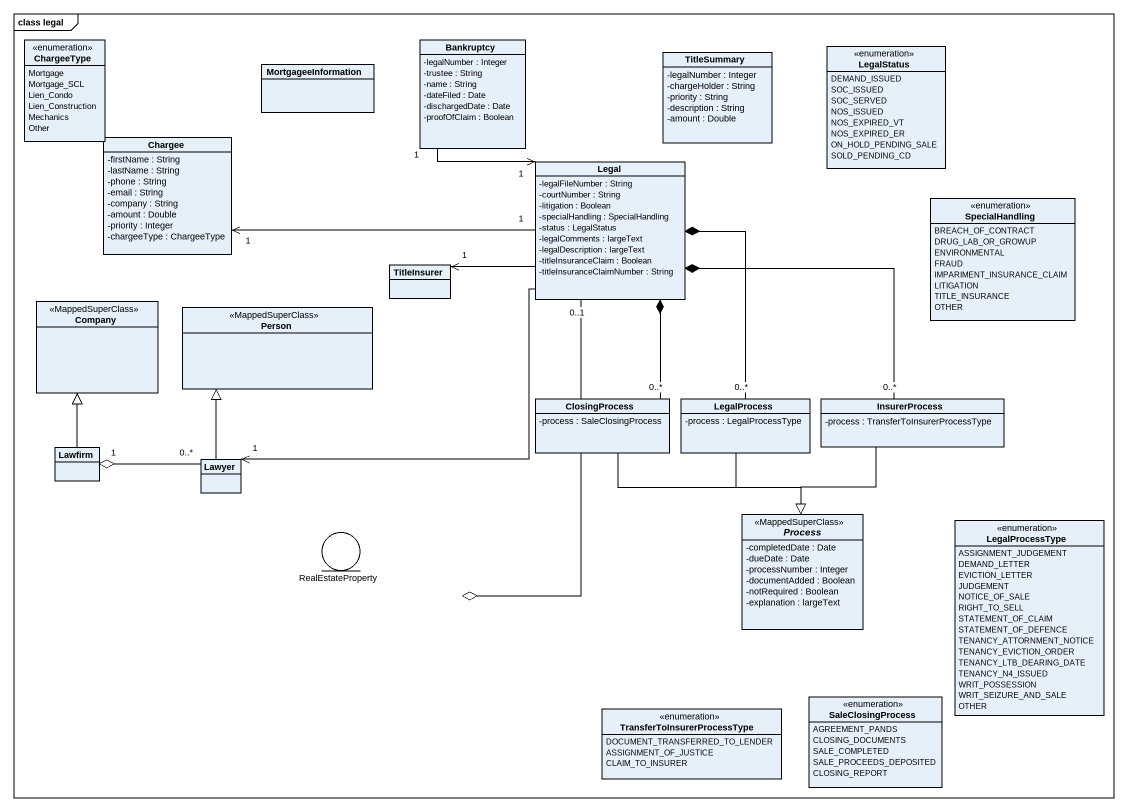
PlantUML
@startuml
mainframe class legal
allowmixing
hide circle
hide empty members
skinparam classAttributeIconSize 0
enum ChargeeType {
  Mortgage
  Mortgage_SCL
  Lien_Condo
  Lien_Construction
  Mechanics
  Other
}
class Bankruptcy {
  -legalNumber : Integer
  -trustee : String
  -name : String
  -dateFiled : Date
  -dischargedDate : Date
  -proofOfClaim : Boolean
}
class TitleSummary {
  -legalNumber : Integer
  -chargeHolder : String
  -priority : String
  -description : String
  -amount : Double
}
enum LegalStatus {
  DEMAND_ISSUED
  SOC_ISSUED
  SOC_SERVED
  NOS_ISSUED
  NOS_EXPIRED_VT
  NOS_EXPIRED_ER
  ON_HOLD_PENDING_SALE
  SOLD_PENDING_CD
}
class MortgageeInformation
class Chargee {
  -firstName : String
  -lastName : String
  -phone : String
  -email : String
  -company : String
  -amount : Double
  -priority : Integer
  -chargeeType : ChargeeType
}
class Legal {
  -legalFileNumber : String
  -courtNumber : String
  -litigation : Boolean
  -specialHandling : SpecialHandling
  -status : LegalStatus
  -legalComments : largeText
  -legalDescription : largeText
  -titleInsuranceClaim : Boolean
  -titleInsuranceClaimNumber : String
}
enum SpecialHandling {
  BREACH_OF_CONTRACT
  DRUG_LAB_OR_GROWUP
  ENVIRONMENTAL
  FRAUD
  IMPARIMENT_INSURANCE_CLAIM
  LITIGATION
  TITLE_INSURANCE
  OTHER
}
class TitleInsurer
class Company <<MappedSuperClass>>
class "Person" as Person_ <<MappedSuperClass>>
class ClosingProcess {
  -process : SaleClosingProcess
}
class LegalProcess {
  -process : LegalProcessType
}
class InsurerProcess {
  -process : TransferToInsurerProcessType
}
class Lawfirm
class Lawyer
abstract class "Process" as Process_ <<MappedSuperClass>> {
  -completedDate : Date
  -dueDate : Date
  -processNumber : Integer
  -documentAdded : Boolean
  -notRequired : Boolean
  -explanation : largeText
}
enum LegalProcessType {
  ASSIGNMENT_JUDGEMENT
  DEMAND_LETTER
  EVICTION_LETTER
  JUDGEMENT
  NOTICE_OF_SALE
  RIGHT_TO_SELL
  STATEMENT_OF_CLAIM
  STATEMENT_OF_DEFENCE
  TENANCY_ATTORNMENT_NOTICE
  TENANCY_EVICTION_ORDER
  TENANCY_LTB_DEARING_DATE
  TENANCY_N4_ISSUED
  WRIT_POSSESSION
  WRIT_SEIZURE_AND_SALE
  OTHER
}
entity RealEstateProperty
enum TransferToInsurerProcessType {
  DOCUMENT_TRANSFERRED_TO_LENDER
  ASSIGNMENT_OF_JUSTICE
  CLAIM_TO_INSURER
}
enum SaleClosingProcess {
  AGREEMENT_PANDS
  CLOSING_DOCUMENTS
  SALE_COMPLETED
  SALE_PROCEEDS_DEPOSITED
  CLOSING_REPORT
}
Legal "1" <-up- "1" Bankruptcy
Legal "1" -left-> "1" Chargee
Legal -left-> "1" TitleInsurer
Legal *-- "0..*" ClosingProcess
Legal *-- "0..*" LegalProcess
Legal *-- "0..*" InsurerProcess
Legal --> "1" Lawyer
ClosingProcess --|> Process_
LegalProcess --|> Process_
InsurerProcess --|> Process_
Lawfirm -up-|> Company
Lawfirm "1" o-right- "0..*" Lawyer
Lawyer -up-|> Person_
RealEstateProperty o-up- "0..1" Legal
@enduml
